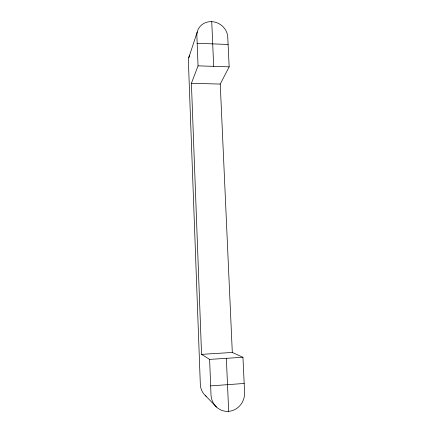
<?xml version="1.0" encoding="UTF-8"?>
<svg xmlns="http://www.w3.org/2000/svg" width="433" height="433" viewBox="0 0 433 433"><rect width="100%" height="100%" fill="white"/><g stroke="black" fill="none" stroke-linecap="round" stroke-linejoin="round"><path stroke-width="0.65" d="M188.75 57.778L197.248 31.955M191.408 83.309L198.054 65.854L196.869 35.787A15.848 14.43 32.6 0 1 211.667 21.645A15.848 14.43 32.6 0 1 227.747 37.076L229.16 66.844L220.245 84.067L232.304 352.462L242.94 357.268L244.602 392.271A17.84 16.768 -78.1 0 1 228.575 411.355A17.84 16.768 -78.1 0 1 211.001 394.793L209.61 359.385L201.561 354.356L191.408 83.309L220.245 84.067M210.654 385.884L244.18 383.465M209.61 359.385L242.94 357.268M201.561 354.356L232.304 352.462M198.054 65.854L229.16 66.844M197.167 43.262L228.099 44.475M205.215 395.426L216.484 407.058M211.742 21.65L213.686 66.352M226.367 358.324L228.667 411.35M189.762 55.067A14.3 13.174 31.9 0 0 188.398 61.264L200.327 384.472A15.929 15.058 -76.5 0 0 206.227 396.292"/></g></svg>
